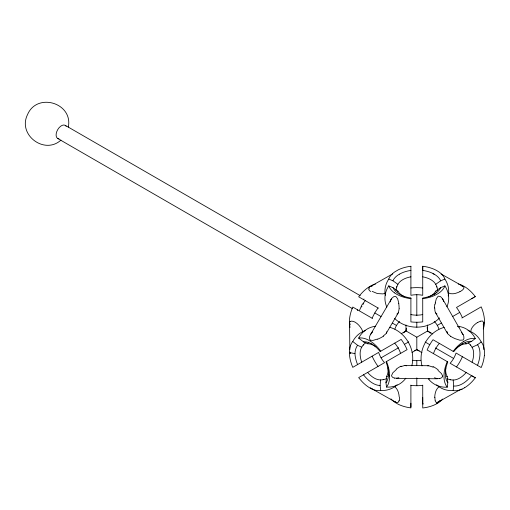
<?xml version="1.0" encoding="UTF-8"?>
<svg xmlns="http://www.w3.org/2000/svg" width="510" height="510" viewBox="0 0 510 510"><rect width="100%" height="100%" fill="white"/><g stroke="black" fill="none" stroke-linecap="round" stroke-linejoin="round"><path stroke-width="0.76" d="M349.936 352.149L349.936 352.149A4.711 2.722 -60 0 0 349.936 353.698A6.126 4.577 36.4 0 1 349.86 352.914M403.493 332.877L406.005 330.958L406.005 325.004M410.901 407.025L410.901 403.206M419.233 350.765L416.817 349.688L416.817 337.206L427.616 330.964L432.786 333.942M412.054 352.435L416.817 349.637L414.636 350.689M422.733 397.398L422.733 403.939A24.537 14.152 3 0 0 423.338 403.888M422.733 268.069L422.733 266.252A28.707 16.6 0 0 1 436.63 270.491L439.257 272.149A28.707 16.6 0 0 1 444.898 279.072A31.888 26.035 0 0 1 448.22 295.934M349.873 352.914L349.93 352.18L349.936 353.698M350.064 327.401A28.707 16.569 -61 0 1 349.395 322.224L349.478 319.738A28.707 16.25 -60 0 1 352.518 307.638L352.767 307.052L372.389 318.38M371.382 388.76L369.457 387.708A28.707 16.25 60 0 1 359.065 378.101L358.683 377.598L384.54 362.667A17.11 9.881 60 0 1 378.63 352.423L352.767 367.353L352.518 366.767A28.707 16.25 60 0 1 349.478 354.667L349.395 352.18A28.707 16.569 61 0 1 352.518 341.815L352.767 341.509A31.888 26.035 60 0 1 365.536 330.55M404.768 296.807A19.801 11.43 0 0 1 397.915 291.146L393.006 287.672A24.544 14.216 0 0 0 410.901 298.012L410.901 298.694A28.687 16.556 0.1 0 1 396.99 294.41L394.479 292.874M349.643 322.02L349.694 323.64A4.673 2.697 60 0 1 349.637 321.619C354.38 319.145 360.787 326.483 362.419 330.652A4.909 2.983 56.3 0 1 362.635 332.074M405.832 378.222L405.737 378.35A31.888 26.035 60 0 1 386.516 387.077A28.707 16.25 60 0 0 389.595 376.24L389.455 373.02A28.707 16.569 61 0 0 386.516 361.526M434.724 397.494C434.826 393.516 435.827 388.945 439.282 386.548M401.249 333.706L406.005 330.958L406.279 328.325M399.209 308.423L398.361 312.726L386.115 333.54L383.22 336.109M484.462 322.945L484.379 318.948A28.681 16.543 60 0 0 481.204 306.861L461.888 318.01M386.733 331.787L386.363 333.151M442.674 376.138L441.858 377.649L439.754 378.573M367.64 372.428A19.801 11.43 60 0 0 380.626 379.918L380.116 385.433L380.76 390.501A31.888 26.035 60 0 0 397.162 384.731M388.014 367.742A19.801 11.43 60 0 1 386.542 376.507L385.968 382.717L386.516 387.077M484.379 355.457L484.462 351.46A28.687 16.562 -60.1 0 0 481.204 341.955A31.888 26.035 -60 0 0 467.963 330.55M470.666 331.678C471.049 327.618 474.319 324.526 477.583 322.435M446.989 331.423L447.608 333.693L450.687 336.332M68.327 127.073C73.217 102.88 36.969 92.068 27.527 114.623C17.385 134.755 44.466 155.174 60.951 140.11M453.709 386.102L453.141 390.59A31.888 26.035 -60 0 1 436.63 384.827M445.746 368.131A19.801 11.43 -60 0 0 447.251 376.597L447.812 382.627L447.232 387.173A31.888 26.035 -60 0 1 428.298 378.758M435.208 302.991L436.324 298.764L437.969 296.438A3.041 2.199 -79 0 1 438.676 296.151L440.646 296.686L442.463 298.681L462.87 334.279M411.799 365.81C416.032 349.694 405.609 331.634 389.532 327.248M398.96 400.675L397.985 402.568L396.506 402.626L370.4 387.944L370.993 388.231M483.212 324.889L483.474 323.703A3.334 1.332 -73.4 0 0 483.569 322.824L482.753 321.045L480.318 321.141M396.71 287.06L396.876 286.575M359.588 310.207L361.934 304.865L365.44 300.46M446.926 306.81L446.97 306.701A31.888 26.035 0 0 0 444.898 285.893L440.634 287.685A24.556 14.204 0 0 1 422.726 297.993L422.733 321.899A29.975 17.302 0 0 1 410.901 321.899L410.901 298.012M391.062 299.568L391.361 299.038L370.732 334.152C369.744 335.816 368.456 338.678 370.336 340.17M398.361 312.726L396.914 314.083M363.158 345.155L363.496 344.773M439.811 400.573L438.976 401.408M439.569 317.934C427.769 330.034 406.559 330.282 394.549 318.367M396.257 369.648L392.808 372.81L391.533 375.615A2.901 2.161 -39.9 0 0 391.591 375.985L392.611 377.336L394.472 378.133M471.648 341.317L475.288 338.538A31.888 26.035 -60 0 0 458.305 326.336L457.744 326.272M481.204 341.955L477.526 344.747A24.556 14.146 -60 0 1 479.942 352.429L479.974 353.659A24.544 14.127 -60 0 1 477.475 365.396M440.576 280.876L435.712 284.319A19.801 11.43 0 0 0 422.733 276.822M440.576 287.71L435.712 291.146A19.801 11.43 0 0 1 428.865 296.807M385.369 292.848L384.808 293.244A5.062 3.085 2 0 1 382.8 293.887L377.381 293.562L372.147 291.363M435.189 293.639L434.144 294.283M461.563 344.32L462.647 343.657M392.745 273.876L369.769 286.837L368.998 287.748L369.253 288.889M463.762 341.426L466.503 339.979A28.687 16.562 -60.1 0 1 475.275 338.532M464.667 387.728L461.983 389.143M437.937 402.192L460.925 389.245M399.426 274.17L398.393 274.801A24.544 14.165 0.2 0 0 392.923 280.787L388.747 279.046A31.888 26.035 0 0 0 385.292 295.335M471.648 298.72L473.471 297.661M474.606 297.005L475.288 296.61A28.681 16.543 60 0 0 464.667 286.677L461.983 285.262A28.681 16.543 60 0 0 458.35 284.025M380.116 351.562L401.166 339.405A29.618 17.098 60 0 1 407.082 349.65L385.968 361.845A24.537 14.159 63 0 1 388.524 374.174M475.288 296.61L456.495 307.466A29.975 17.302 60 0 1 462.411 317.711M381.059 357.848L398.539 347.756M404.424 344.358L408.759 341.853M437.306 325.374L441.36 323.034M452.727 316.468L459.746 312.42M442.578 399.056A28.707 16.894 0 0 1 437.013 403.614L434.157 405.036A28.707 16.569 1 0 1 422.733 407.987L422.733 385.088M437.848 402.243L436.184 402.447L435.087 400.65M459.886 291.682C456.418 293.397 452.109 294.735 448.405 292.995M371.382 285.645L369.457 286.697A28.707 16.25 -60 0 0 359.065 296.304L358.683 296.807L378.305 308.136M400.968 366.658L404.583 365.492L428.706 365.721L433.207 367.206M456.176 348.285A19.801 11.43 -60 0 1 466.153 343.861L471.559 341.375A24.55 14.172 -60.2 0 0 453.721 351.677L453.441 351.517M472.069 362.272A19.801 11.43 -60 0 0 472.069 347.278L477.475 344.786M462.015 389.124L462.054 389.111A28.687 16.562 -60.1 0 1 453.167 390.583M444.898 279.066L440.665 280.831M377.336 339.086L373.059 340.399L370.4 340.215M444.261 327.337C428.183 331.729 417.76 349.783 421.993 365.899M427.743 365.868L428.706 365.721M372.714 285.759L370.426 286.473A2.697 0.937 -16.3 0 0 369.979 286.697M383.596 379.593L383.163 379.682M349.395 321.835L350.089 321.702M380.09 351.517A24.435 14.101 62.9 0 0 363.509 341.859L358.683 338.098L359.065 338.034A28.707 16.569 61 0 1 368.022 339.832L371.439 341.853A28.707 16.569 61 0 1 380.76 351.186M396.519 378.363L437.395 378.777M405.042 365.479L406.425 365.848M450.693 379.784L450.19 379.689M349.395 352.569L354.96 353.602A24.486 13.285 60 0 0 357.555 364.516M460.97 285.606L463.08 286.378L441.118 274.004M372.007 388.582L371.318 388.359M392.91 287.634L388.747 285.887A31.888 26.035 0 0 0 386.663 306.701L386.841 307.122M363.509 341.866L367.64 343.772A19.801 11.43 60 0 1 375.966 346.876M352.767 341.509L357.593 345.283L361.724 347.189A19.801 11.43 60 0 0 361.724 362.176M436.968 314.007C434.73 312.936 434.813 309.997 434.743 307.874M433.028 273.666L434.144 274.278M65.229 125.345L360.2 295.647M453.721 351.677L433.022 339.73A29.975 17.302 -60 0 0 427.112 349.975L447.812 361.928A24.55 14.172 -60.2 0 0 445.313 373.741L445.351 375.028A24.544 14.172 -60.2 0 0 447.812 382.691M374.805 312.949L381.034 316.544M392.566 323.206L396.487 325.463M406.005 330.958L416.817 337.206M425.161 342.019L429.771 344.683M435.451 347.96L453.619 358.447M474.153 377.139L475.288 377.795L450.151 363.279A17.716 10.232 -60 0 0 456.067 353.035L481.204 367.544A28.687 16.562 -60.1 0 0 484.379 355.47M57.662 138.452L352.633 308.754M416.817 349.688L421.98 352.665M371.688 343.95L372.644 344.531M471.648 375.692L473.471 376.743M427.144 327.528L427.629 330.958L430.485 333.247M463.15 286.416L464.125 287.71L463.067 289.489A16.307 5.266 -11.3 0 1 459.924 291.688M394.606 386.695C397.819 388.939 398.89 393.108 399.196 396.825M410.901 276.822A19.801 11.43 0 0 0 397.915 284.319L392.974 280.819M438.007 370.407L441.373 373.498L442.667 376.004M470.296 344.862L470.628 345.251M436.573 403.091L437.013 403.614M447.372 333.33L435.527 312.655M442.463 298.681L442.763 299.204A15.504 11.602 -46 0 1 443.643 301.55M389.595 376.24L388.524 374.168L388.48 375.513A24.531 13.305 60 0 1 385.949 382.723M436.751 286.575L436.917 287.06M398.845 303.354L397.672 298.834L395.945 296.597A3.321 2.422 76.5 0 0 395.116 296.374L393.682 296.718L392.082 298.05A14.044 10.48 46.5 0 0 391.317 299M466.153 372.517A19.801 11.43 -60 0 1 453.167 380.014L453.721 386A24.544 14.127 -60 0 0 471.559 375.634M483.544 322.849L483.824 349.56M349.548 322.441L349.834 349.713M422.733 270.408L422.733 268.33M427.629 325.004L427.629 330.958M422.733 266.252L422.733 295.296A17.716 10.232 0 0 0 410.901 295.296L410.901 266.252M416.817 294.71L416.817 315.69M416.817 322.243L416.817 327.242M416.817 360.678L416.817 365.198M416.817 377.859L416.817 385.713M410.901 385.088L410.901 407.904A28.707 16.569 1 0 1 398.151 404.213L394.695 402.186A28.707 16.569 1 0 1 390.966 398.89M361.59 306.975A7.567 4.367 -60 0 1 361.915 306.274M363.139 304.285A7.567 4.367 -60 0 1 363.611 303.699M58.988 138.803A7.567 4.367 -60 0 1 57.662 129.712A7.567 4.367 -60 0 1 66.198 126.314M349.528 321.44A2.372 0.414 83.5 0 1 349.535 321.753M462.411 356.694A29.975 17.302 -60 0 1 456.495 366.939M429.222 378.949A29.975 17.302 -60 0 1 428.872 378.707M457.776 326.508A29.975 17.302 -60 0 1 459.37 327.171M433.449 353.634A17.716 10.232 -60 0 1 439.365 343.389M372.147 318.24A29.618 17.098 -60 0 1 378.063 307.995M394.874 329.128A10.812 6.241 -60 0 1 399.572 321.517M475.32 377.776A28.687 16.562 -60.1 0 1 464.699 387.715M447.251 387.173A28.687 16.562 -60.1 0 1 444.082 378.841L444.019 374.314A28.687 16.562 -60.1 0 1 447.232 361.596M453.141 351.339A28.687 16.562 -60.1 0 1 463.737 341.413M465.56 342.943A20.795 16.983 -60 0 1 466.153 343.861M447.251 376.597A20.795 16.983 -60 0 1 446.473 376.565M468.033 342.835A20.795 16.983 -60 0 1 472.069 347.278M453.167 380.014A20.795 16.983 -60 0 1 447.053 378.624M357.319 310.552A24.435 13.26 -60 0 1 357.599 309.844M363.528 299.574A24.435 13.26 -60 0 1 364 298.981M371.439 285.619A28.707 16.25 -60 0 1 375.424 284.147M434.22 321.421A10.812 6.241 60 0 1 438.912 329.039M378.063 366.409A29.618 17.098 60 0 1 372.147 356.165M394.689 343.147A17.11 9.881 60 0 1 400.599 353.392M484.455 322.97A28.681 16.543 60 0 1 483.263 328.886M387.632 376.456A20.795 16.983 60 0 1 386.542 376.507M367.64 343.772A20.795 16.983 60 0 1 368.233 342.854M363.502 374.805A24.486 13.285 60 0 0 373.881 383.826A24.531 13.305 60 0 0 380.116 385.433M358.683 338.098A31.888 26.035 60 0 1 375.64 326.228M354.96 353.602A24.435 14.101 62.9 0 1 357.593 345.276M380.76 390.501A28.707 16.25 60 0 1 371.439 388.786M386.739 378.535A20.795 16.983 60 0 1 380.626 379.918M361.724 347.189A20.795 16.983 60 0 1 365.982 342.586M410.901 287.971A29.975 17.302 0 0 1 422.733 287.971M420.795 360.238A10.812 6.241 0 0 1 412.839 360.238M422.733 385.369A29.618 17.098 0 0 1 410.901 385.369M422.733 314.581A17.716 10.232 0 0 1 410.901 314.581M444.898 285.893A28.687 16.556 0.1 0 1 438.339 293.428L434.788 295.392A28.687 16.556 0.1 0 1 422.726 298.675M394.421 292.791A28.687 16.556 0.1 0 1 388.754 285.849M388.767 279.021A28.687 16.556 0.1 0 1 394.408 272.123L398.278 269.822A28.687 16.556 0.1 0 1 410.926 266.258M396.047 290.579A20.795 16.983 0 0 1 397.915 284.319M435.712 284.319A20.795 16.983 0 0 1 437.586 290.579M397.481 291.981A20.795 16.983 0 0 1 397.915 291.146M435.712 291.146A20.795 16.983 0 0 1 436.279 292.262M399.47 274.144A24.556 14.204 0 0 1 410.945 270.408M422.777 270.421A24.556 14.204 0 0 1 440.653 280.774M435.215 400.414A15.733 5.24 -71.9 0 1 434.928 397.233M438.989 401.44A3.2 1.192 -46.6 0 1 437.931 402.237M396.053 402.352A3.341 1.218 45.2 0 1 394.81 401.376M399.617 397.296A15.593 5.693 68.7 0 1 399.177 401.051M370.655 291.548A16.04 5.686 5.3 0 1 368.628 288.851M450.674 336.339A16.326 6.528 17.1 0 0 455.417 338.774L459.943 340.234L462.959 340.042A2.735 2.034 20.6 0 0 463.22 339.858L463.947 338.449L463.781 336.441A14.822 11.328 -17.1 0 0 463.112 334.496M461.359 332.418A16.543 12.591 -16.6 0 1 462.978 334.554M434.533 308.059A15.434 6.541 -74.7 0 1 434.794 304.33M435.151 304.183A15.204 5.776 -75.9 0 1 435.336 302.959M383.482 336.166A16.569 6.745 -17.4 0 1 377.489 339.252M370.77 334.171A16.989 13.107 16.8 0 1 372.733 331.914M398.699 303.316A15.338 6.324 75.5 0 1 399.081 308.301M390.226 301.926A15.549 11.602 45.3 0 1 391.074 299.574M439.735 378.484A15.95 12.176 68.7 0 1 434.456 377.782M433.003 366.505A16.594 6.917 43.7 0 1 438.154 369.871M398.884 377.68A15.319 11.545 -68.7 0 1 394.485 378.063M396.162 369.214A15.867 6.981 -44.4 0 1 401.128 366.123M350.204 324.787A5.215 1.836 74.9 0 1 349.911 323.659M362.553 332.023A5.699 3.385 62.1 0 1 362.533 332.227M477.507 322.671A15.179 5.502 -49.8 0 1 480.216 321.338"/></g></svg>
